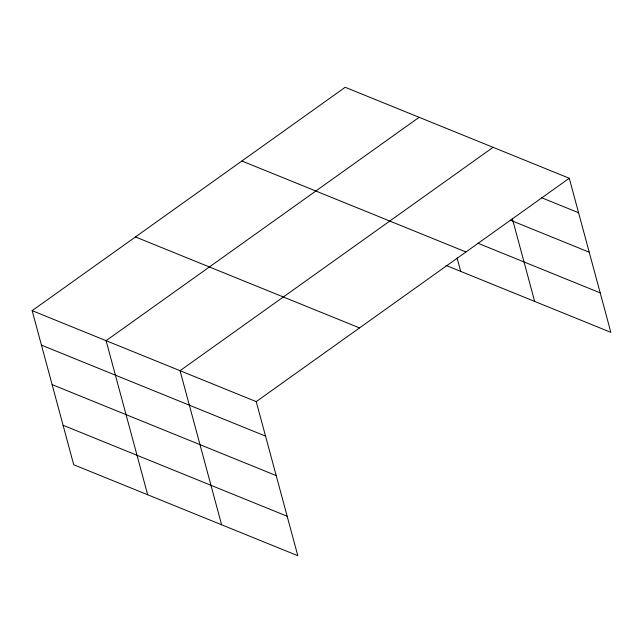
<?xml version="1.0" encoding="UTF-8"?>
<svg xmlns="http://www.w3.org/2000/svg" width="643" height="643" viewBox="0 0 643 643"><rect width="100%" height="100%" fill="white"/><g stroke="black" fill="none" stroke-linecap="round" stroke-linejoin="round"><path stroke-width="0.96" d="M32.15 310.657L256.236 401.626L297.813 555.713L73.728 464.744L32.15 310.657L345.187 87.287L569.272 178.256L610.85 332.343L445.929 265.39M419.14 117.307L106.095 340.677L147.673 494.764M493.085 147.327L180.048 370.698L221.618 524.784M256.236 401.626L569.272 178.256M541.414 197.65L578.579 212.737M510.269 220.155L589.229 252.209M477.797 243.183L600.2 292.878M241.889 160.999L465.974 251.968M135.456 236.946L359.533 327.914M41.457 345.138L265.535 436.107M52.107 384.61L276.185 475.579M63.078 425.272L287.164 516.241M512.262 218.387L534.663 301.414M457.077 257.915L460.718 271.394"/></g></svg>
